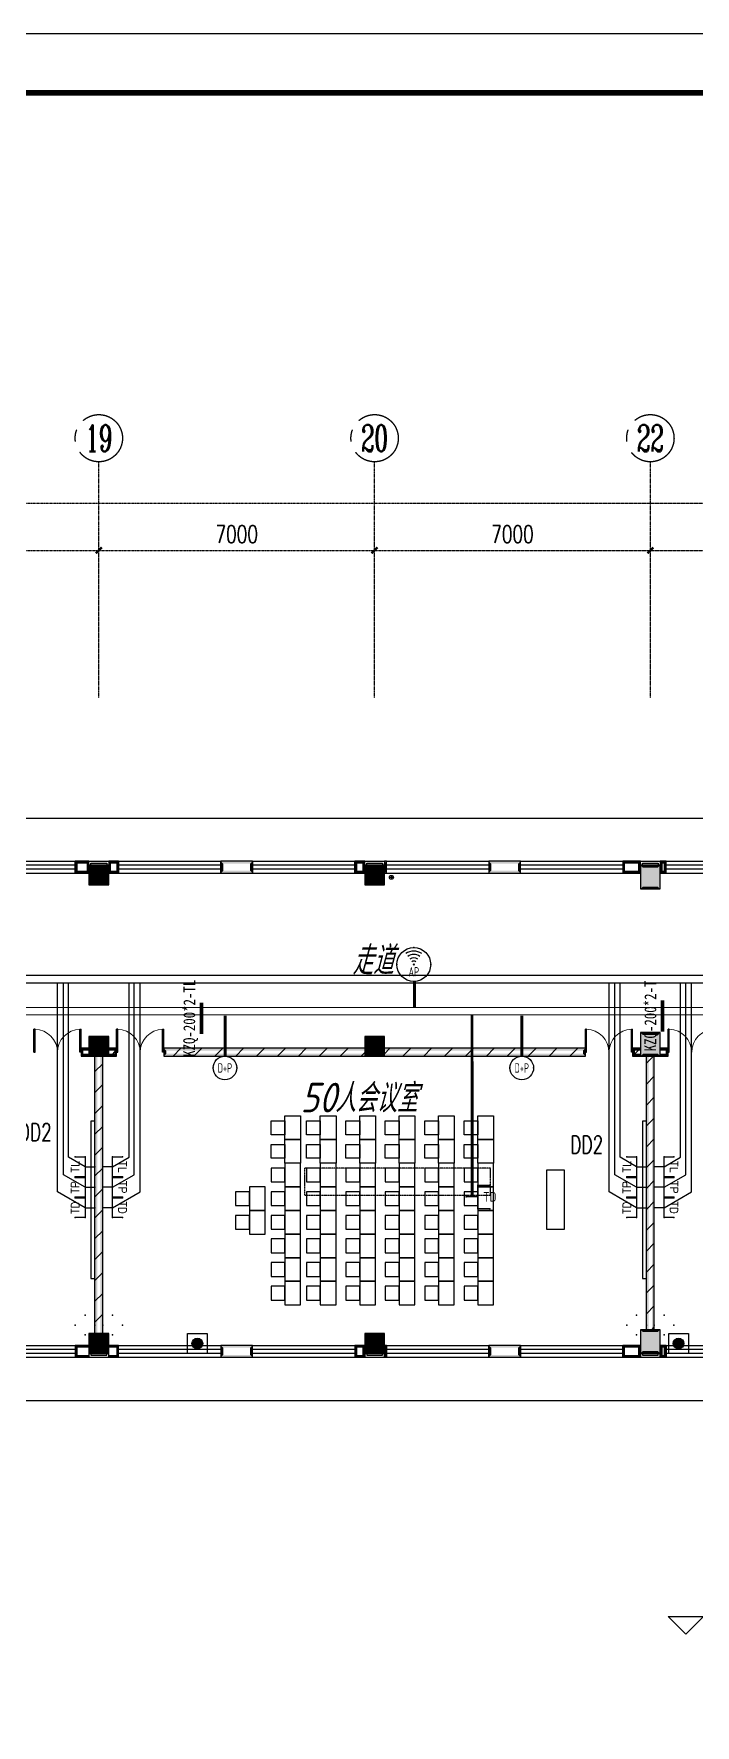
# Model space of a CAD drawing. Extents: x 1241380 to 1952554, y 1012187 to 1766051.
# Drawn here: x 1650265 to 1667052, y 1269374 to 1312345 of the extents above; entities that cross this region are included whole.
import ezdxf
from ezdxf.enums import TextEntityAlignment as Align

# ---------------------------------------------------------------- set-up
doc = ezdxf.new("R2010")
doc.units = 0
doc.linetypes.add('CENTER', pattern=[2, 1.25, -0.25, 0.25, -0.25])
doc.linetypes.add('DASH', pattern=[0.35, 0.25, -0.1])
for name, color, linetype in [('1-建筑底图', 8, 'Continuous'), ('AXIS', 251, 'CENTER'), ('AXIS_TEXT', 7, 'Continuous'), ('BTTK', 7, 'Continuous'), ('CABLETRAY_PDS', 4, 'Continuous'), ('DOTLN', 2, 'DASH'), ('EQUIP-插座', 3, 'Continuous'), ('EQUIP-照明', 3, 'Continuous'), ('EQUIP-通讯', 3, 'Continuous'), ('PUB_HATCH', 8, 'Continuous'), ('PUB_TITLE', 7, 'Continuous'), ('WALL', 2, 'Continuous'), ('WIRE-综合布线', 5, 'Continuous'), ('光纤点位', 3, 'Continuous'), ('内网桥架', 1, 'Continuous'), ('填充', 8, 'Continuous'), ('家具', 8, 'Continuous'), ('抗震支吊架', 2, 'Continuous'), ('排水', 153, 'Continuous'), ('红机电话', 3, 'Continuous'), ('蓝机电话', 3, 'Continuous')]:
    doc.layers.add(name, color=color, linetype=linetype)
doc.layers.add('内网线路', color=1, linetype='Continuous', lineweight=30)
doc.layers.get('EQUIP-插座').off()
doc.styles.add('_TCH_AXIS', font='COMPLEX', dxfattribs={"bigfont": 'GBCBIG'})
doc.styles.add('_TCH_DIM', font='SIMPLEX', dxfattribs={"bigfont": 'GBCBIG'})
doc.styles.add('_TCH_DIM_T3', font='SIMPLEX', dxfattribs={"width": 0.705882, "bigfont": 'GBCBIG'})
doc.styles.add('_TEL_ATTDEF', font='GBENOR', dxfattribs={"width": 0.8, "height": 3, "bigfont": 'GBCBIG'})
doc.styles.add('_TEL_DIM', font='SIMPLEX', dxfattribs={"width": 0.8, "height": 3.5, "bigfont": 'HZTXT'})
doc.styles.add('COMPLEX', font='COMPLEX')
doc.styles.add('HZ(TK)', font='geniso.shx', dxfattribs={"width": 0.9, "bigfont": 'hztxt.shx'})
doc.styles.add('kzcad', font='', dxfattribs={"width": 0.8})
doc.styles.get("Standard").update_dxf_attribs({"font": 'gbeitc.shx', "bigfont": 'gbcbig.shx'})
doc.styles.get('kzcad').set_extended_font_data('SimSun')
doc.linetypes.add('JIEDI', pattern='A,1.25,-0.25,0.25,-0.25,0.625,["/",Standard,S=0.6,R=0,X=0,Y=-0.3],0.625,-0.25,0.25,-0.25', length=4)
doc.dimstyles.new('_TCH_ARCH&&150', dxfattribs={"dimtxt": 446.25, "dimasz": 150, "dimexe": 375, "dimexo": 450, "dimgap": 189.375, "dimtad": 1, "dimdec": 0, "dimzin": 0, "dimdsep": 46, "dimtxsty": '_TCH_DIM_T3', "dimblk": 'ARCHTICK', "dimcen": 0.09, "dimclrt": 7, "dimazin": 2, "dimtfac": 1, "dimtdec": 0, "dimtix": 1, "dimtmove": 2, "dimatfit": 3, "dimfxl": 1, "dimtolj": 1, "dimtzin": 0, "dimarcsym": 0})
pattern_1 = [(45, (-636285.87, -718395.4), (-265.16515, 265.16515), [])]

# ---------------------------------------------------------------- blocks, each defined once
blk = doc.blocks.new('123')
at = {"layer": '家具'}
for points in [[(574240, 809868), (574240, 809518), (573890, 809518), (573890, 809868)], [(574640, 809993), (574640, 809393), (574240, 809393), (574240, 809993)], [(575140, 809868), (575140, 809518), (574790, 809518), (574790, 809868)], [(575540, 809993), (575540, 809393), (575140, 809393), (575140, 809993)], [(576140, 809868), (576140, 809518), (575790, 809518), (575790, 809868)], [(576540, 809993), (576540, 809393), (576140, 809393), (576140, 809993)], [(577140, 809868), (577140, 809518), (576790, 809518), (576790, 809868)], [(577540, 809993), (577540, 809393), (577140, 809393), (577140, 809993)], [(578140, 809868), (578140, 809518), (577790, 809518), (577790, 809868)], [(578540, 809993), (578540, 809393), (578140, 809393), (578140, 809993)], [(579140, 809868), (579140, 809518), (578790, 809518), (578790, 809868)], [(579540, 809993), (579540, 809393), (579140, 809393), (579140, 809993)], [(583418, 805865), (583418, 809865), (583318, 809865), (583318, 805865)], [(574240, 809268), (574240, 808918), (573890, 808918), (573890, 809268)], [(574640, 809393), (574640, 808793), (574240, 808793), (574240, 809393)], [(575140, 809268), (575140, 808918), (574790, 808918), (574790, 809268)], [(575540, 809393), (575540, 808793), (575140, 808793), (575140, 809393)], [(576140, 809268), (576140, 808918), (575790, 808918), (575790, 809268)], [(576540, 809393), (576540, 808793), (576140, 808793), (576140, 809393)], [(577140, 809268), (577140, 808918), (576790, 808918), (576790, 809268)], [(577540, 809393), (577540, 808793), (577140, 808793), (577140, 809393)], [(578140, 809268), (578140, 808918), (577790, 808918), (577790, 809268)], [(578540, 809393), (578540, 808793), (578140, 808793), (578140, 809393)], [(579140, 809268), (579140, 808918), (578790, 808918), (578790, 809268)], [(579540, 809393), (579540, 808793), (579140, 808793), (579140, 809393)], [(574640, 808193), (574640, 808793), (574240, 808793), (574240, 808193)], [(575540, 808193), (575540, 808793), (575140, 808793), (575140, 808193)], [(576540, 808193), (576540, 808793), (576140, 808793), (576140, 808193)], [(577540, 808193), (577540, 808793), (577140, 808793), (577140, 808193)], [(578540, 808193), (578540, 808793), (578140, 808793), (578140, 808193)], [(579540, 808193), (579540, 808793), (579140, 808793), (579140, 808193)], [(574240, 808318), (574240, 808668), (573890, 808668), (573890, 808318)], [(575140, 808318), (575140, 808668), (574790, 808668), (574790, 808318)], [(576140, 808318), (576140, 808668), (575790, 808668), (575790, 808318)], [(577140, 808318), (577140, 808668), (576790, 808668), (576790, 808318)], [(578140, 808318), (578140, 808668), (577790, 808668), (577790, 808318)], [(579140, 808318), (579140, 808668), (578790, 808668), (578790, 808318)], [(581335, 808615), (580885, 808615), (580885, 807115), (581335, 807115)], [(573340, 807718), (573340, 808068), (572990, 808068), (572990, 807718)], [(573740, 807593), (573740, 808193), (573340, 808193), (573340, 807593)], [(574240, 807718), (574240, 808068), (573890, 808068), (573890, 807718)], [(574640, 807593), (574640, 808193), (574240, 808193), (574240, 807593)], [(575140, 807718), (575140, 808068), (574790, 808068), (574790, 807718)], [(575540, 807593), (575540, 808193), (575140, 808193), (575140, 807593)], [(576140, 807718), (576140, 808068), (575790, 808068), (575790, 807718)], [(576540, 807593), (576540, 808193), (576140, 808193), (576140, 807593)], [(577140, 807718), (577140, 808068), (576790, 808068), (576790, 807718)], [(577540, 807593), (577540, 808193), (577140, 808193), (577140, 807593)], [(578140, 807718), (578140, 808068), (577790, 808068), (577790, 807718)], [(578540, 807593), (578540, 808193), (578140, 808193), (578140, 807593)], [(579140, 807718), (579140, 808068), (578790, 808068), (578790, 807718)], [(579540, 807593), (579540, 808193), (579140, 808193), (579140, 807593)], [(573340, 807118), (573340, 807468), (572990, 807468), (572990, 807118)], [(573740, 806993), (573740, 807593), (573340, 807593), (573340, 806993)], [(574240, 807118), (574240, 807468), (573890, 807468), (573890, 807118)], [(574640, 806993), (574640, 807593), (574240, 807593), (574240, 806993)], [(575140, 807118), (575140, 807468), (574790, 807468), (574790, 807118)], [(575540, 806993), (575540, 807593), (575140, 807593), (575140, 806993)], [(576140, 807118), (576140, 807468), (575790, 807468), (575790, 807118)], [(576540, 806993), (576540, 807593), (576140, 807593), (576140, 806993)], [(577140, 807118), (577140, 807468), (576790, 807468), (576790, 807118)], [(577540, 806993), (577540, 807593), (577140, 807593), (577140, 806993)], [(578140, 807118), (578140, 807468), (577790, 807468), (577790, 807118)], [(578540, 806993), (578540, 807593), (578140, 807593), (578140, 806993)], [(579140, 807118), (579140, 807468), (578790, 807468), (578790, 807118)], [(579540, 806993), (579540, 807593), (579140, 807593), (579140, 806993)], [(574640, 806393), (574640, 806993), (574240, 806993), (574240, 806393)], [(575540, 806393), (575540, 806993), (575140, 806993), (575140, 806393)], [(576540, 806393), (576540, 806993), (576140, 806993), (576140, 806393)], [(577540, 806393), (577540, 806993), (577140, 806993), (577140, 806393)], [(578540, 806393), (578540, 806993), (578140, 806993), (578140, 806393)], [(579540, 806393), (579540, 806993), (579140, 806993), (579140, 806393)], [(574240, 806518), (574240, 806868), (573890, 806868), (573890, 806518)], [(575140, 806518), (575140, 806868), (574790, 806868), (574790, 806518)], [(576140, 806518), (576140, 806868), (575790, 806868), (575790, 806518)], [(577140, 806518), (577140, 806868), (576790, 806868), (576790, 806518)], [(578140, 806518), (578140, 806868), (577790, 806868), (577790, 806518)], [(579140, 806518), (579140, 806868), (578790, 806868), (578790, 806518)], [(574240, 805918), (574240, 806268), (573890, 806268), (573890, 805918)], [(574640, 805793), (574640, 806393), (574240, 806393), (574240, 805793)], [(575140, 805918), (575140, 806268), (574790, 806268), (574790, 805918)], [(575540, 805793), (575540, 806393), (575140, 806393), (575140, 805793)], [(576140, 805918), (576140, 806268), (575790, 806268), (575790, 805918)], [(576540, 805793), (576540, 806393), (576140, 806393), (576140, 805793)], [(577140, 805918), (577140, 806268), (576790, 806268), (576790, 805918)], [(577540, 805793), (577540, 806393), (577140, 806393), (577140, 805793)], [(578140, 805918), (578140, 806268), (577790, 806268), (577790, 805918)], [(578540, 805793), (578540, 806393), (578140, 806393), (578140, 805793)], [(579140, 805918), (579140, 806268), (578790, 806268), (578790, 805918)], [(579540, 805793), (579540, 806393), (579140, 806393), (579140, 805793)], [(574640, 805193), (574640, 805793), (574240, 805793), (574240, 805193)], [(575540, 805193), (575540, 805793), (575140, 805793), (575140, 805193)], [(576540, 805193), (576540, 805793), (576140, 805793), (576140, 805193)], [(577540, 805193), (577540, 805793), (577140, 805793), (577140, 805193)], [(578540, 805193), (578540, 805793), (578140, 805793), (578140, 805193)], [(579540, 805193), (579540, 805793), (579140, 805793), (579140, 805193)], [(574240, 805318), (574240, 805668), (573890, 805668), (573890, 805318)], [(575140, 805318), (575140, 805668), (574790, 805668), (574790, 805318)], [(576140, 805318), (576140, 805668), (575790, 805668), (575790, 805318)], [(577140, 805318), (577140, 805668), (576790, 805668), (576790, 805318)], [(578140, 805318), (578140, 805668), (577790, 805668), (577790, 805318)], [(579140, 805318), (579140, 805668), (578790, 805668), (578790, 805318)]]:
    blk.add_lwpolyline(points, close=True, dxfattribs=at)
blk = doc.blocks.new('_AXISO')
blk.add_circle((0, 0), 0.5)
at = {"layer": 'AXIS_TEXT', "style": 'COMPLEX', "width": 1.041667}
blk.add_attdef('A', text='', height=0.56, dxfattribs=at).set_placement((-0.25, -0.28), (0.25, -0.28), align=Align.FIT)
blk = doc.blocks.new('_ArchTick')
at = {"color": 0, "linetype": 'ByBlock', "const_width": 0.4}
blk.add_lwpolyline([(-0.5, -0.5), (0.5, 0.5)], dxfattribs=at)
blk = doc.blocks.new('*D66')
at = {"layer": 'AXIS', "color": 0, "lineweight": -2, "transparency": 16777216}
for p, q in [((926858, 866392), (926858, 871267)), ((1041608, 866392), (1041608, 871267)), ((926858, 870892), (1041608, 870892))]:
    blk.add_line(p, q, dxfattribs=at)
at = {"layer": 'Defpoints', "color": 0}
for p in [(1041608, 870892), (926858, 865942), (1041608, 865942)]:
    blk.add_point(p, dxfattribs=at)
at = {"layer": 'AXIS', "color": 0, "lineweight": -2, "transparency": 16777216, "xscale": 150, "yscale": 150, "zscale": 150, "rotation": 180}
blk.add_blockref('_ArchTick', (926858, 870892), dxfattribs=at)
at = {"layer": 'AXIS', "color": 0, "lineweight": -2, "transparency": 16777216, "xscale": 150, "yscale": 150, "zscale": 150}
blk.add_blockref('_ArchTick', (1041608, 870892), dxfattribs=at)
at = {"layer": 'AXIS', "color": 7, "transparency": 16777216, "insert": (984233, 871305), "char_height": 446.2, "attachment_point": 5, "style": '_TCH_DIM_T3'}
blk.add_mtext('\\A1;114750', dxfattribs=at)
blk = doc.blocks.new('*D53')
at = {"layer": 'AXIS', "color": 0, "lineweight": -2, "transparency": 16777216}
for p, q in [((1000858, 866392), (1000858, 870067)), ((1007858, 866392), (1007858, 870067)), ((1000858, 869692), (1007858, 869692))]:
    blk.add_line(p, q, dxfattribs=at)
at = {"layer": 'Defpoints', "color": 0}
for p in [(1007858, 869692), (1000858, 865942), (1007858, 865942)]:
    blk.add_point(p, dxfattribs=at)
at = {"layer": 'AXIS', "color": 0, "lineweight": -2, "transparency": 16777216, "xscale": 150, "yscale": 150, "zscale": 150, "rotation": 180}
blk.add_blockref('_ArchTick', (1000858, 869692), dxfattribs=at)
at = {"layer": 'AXIS', "color": 0, "lineweight": -2, "transparency": 16777216, "xscale": 150, "yscale": 150, "zscale": 150}
blk.add_blockref('_ArchTick', (1007858, 869692), dxfattribs=at)
at = {"layer": 'AXIS', "color": 7, "transparency": 16777216, "insert": (1004358, 870105), "char_height": 446.2, "attachment_point": 5, "style": '_TCH_DIM_T3'}
blk.add_mtext('\\A1;7000', dxfattribs=at)
blk = doc.blocks.new('*D54')
at = {"layer": 'AXIS', "color": 0, "lineweight": -2, "transparency": 16777216}
for p, q in [((1007858, 866392), (1007858, 870067)), ((1014858, 866392), (1014858, 870067)), ((1007858, 869692), (1014858, 869692))]:
    blk.add_line(p, q, dxfattribs=at)
at = {"layer": 'Defpoints', "color": 0}
for p in [(1014858, 869692), (1007858, 865942), (1014858, 865942)]:
    blk.add_point(p, dxfattribs=at)
at = {"layer": 'AXIS', "color": 0, "lineweight": -2, "transparency": 16777216, "xscale": 150, "yscale": 150, "zscale": 150, "rotation": 180}
blk.add_blockref('_ArchTick', (1007858, 869692), dxfattribs=at)
at = {"layer": 'AXIS', "color": 0, "lineweight": -2, "transparency": 16777216, "xscale": 150, "yscale": 150, "zscale": 150}
blk.add_blockref('_ArchTick', (1014858, 869692), dxfattribs=at)
at = {"layer": 'AXIS', "color": 7, "transparency": 16777216, "insert": (1011358, 870105), "char_height": 446.2, "attachment_point": 5, "style": '_TCH_DIM_T3'}
blk.add_mtext('\\A1;7000', dxfattribs=at)
blk = doc.blocks.new('*D55')
at = {"layer": 'AXIS', "color": 0, "lineweight": -2, "transparency": 16777216}
for p, q in [((1014858, 866392), (1014858, 870067)), ((1021858, 866392), (1021858, 870067)), ((1014858, 869692), (1021858, 869692))]:
    blk.add_line(p, q, dxfattribs=at)
at = {"layer": 'Defpoints', "color": 0}
for p in [(1021858, 869692), (1014858, 865942), (1021858, 865942)]:
    blk.add_point(p, dxfattribs=at)
at = {"layer": 'AXIS', "color": 0, "lineweight": -2, "transparency": 16777216, "xscale": 150, "yscale": 150, "zscale": 150, "rotation": 180}
blk.add_blockref('_ArchTick', (1014858, 869692), dxfattribs=at)
at = {"layer": 'AXIS', "color": 0, "lineweight": -2, "transparency": 16777216, "xscale": 150, "yscale": 150, "zscale": 150}
blk.add_blockref('_ArchTick', (1021858, 869692), dxfattribs=at)
at = {"layer": 'AXIS', "color": 7, "transparency": 16777216, "insert": (1018358, 870105), "char_height": 446.2, "attachment_point": 5, "style": '_TCH_DIM_T3'}
blk.add_mtext('\\A1;7000', dxfattribs=at)
blk = doc.blocks.new('*D56')
at = {"layer": 'AXIS', "color": 0, "lineweight": -2, "transparency": 16777216}
for p, q in [((1021858, 866392), (1021858, 870067)), ((1028858, 866392), (1028858, 870067)), ((1021858, 869692), (1028858, 869692))]:
    blk.add_line(p, q, dxfattribs=at)
at = {"layer": 'Defpoints', "color": 0}
for p in [(1028858, 869692), (1021858, 865942), (1028858, 865942)]:
    blk.add_point(p, dxfattribs=at)
at = {"layer": 'AXIS', "color": 0, "lineweight": -2, "transparency": 16777216, "xscale": 150, "yscale": 150, "zscale": 150, "rotation": 180}
blk.add_blockref('_ArchTick', (1021858, 869692), dxfattribs=at)
at = {"layer": 'AXIS', "color": 0, "lineweight": -2, "transparency": 16777216, "xscale": 150, "yscale": 150, "zscale": 150}
blk.add_blockref('_ArchTick', (1028858, 869692), dxfattribs=at)
at = {"layer": 'AXIS', "color": 7, "transparency": 16777216, "insert": (1025358, 870105), "char_height": 446.2, "attachment_point": 5, "style": '_TCH_DIM_T3'}
blk.add_mtext('\\A1;7000', dxfattribs=at)
blk = doc.blocks.new('ng')
at = {"layer": '排水'}
for p, q in [((345991, 781358), (346091, 781358)), ((346041, 781408), (346041, 781308))]:
    blk.add_line(p, q, dxfattribs=at)
blk.add_circle((346041, 781358), 50, dxfattribs=at)
blk = doc.blocks.new('雨水管')
at = {"layer": '排水'}
blk.add_blockref('ng', (669243, -48837), dxfattribs=at)
blk = doc.blocks.new('xfjyc')
at = {"layer": '填充'}
h = blk.add_hatch(color=1, dxfattribs=at)
h.dxf.hatch_style = 1
edge = h.paths.add_edge_path()
edge.add_arc((250, 250), 137, 0, 360)
blk.add_lwpolyline([(0, 500), (500, 500), (500, 0), (0, 0)], close=True)
at = {"color": 1}
blk.add_circle((250, 250), 137, dxfattribs=at)
blk = doc.blocks.new('xfjyc2')
for p in [(83450, 76200), (95665, 76200)]:
    blk.add_blockref('xfjyc', p)
blk = doc.blocks.new('$DorLib2D$00000002')
at = {"color": 0}
for p, q in [((-0.5, 0), (-0.5, 0.4875)), ((-0.475, 0.4875), (-0.5, 0.4875)), ((-0.475, 0), (-0.475, 0.4875)), ((0.475, 0), (0.475, 0.4875)), ((0.475, 0.4875), (0.5, 0.4875)), ((0.5, 0), (0.5, 0.4875)), ((-0.5, 0), (-0.475, 0)), ((0.5, 0), (0.475, 0))]:
    blk.add_line(p, q, dxfattribs=at)
at = {"color": 0, "lineweight": 13}
for centre, start, end in [((-0.4875, 0), 0, 88.53072), ((0.4875, 0), 91.46928, 180)]:
    blk.add_arc(centre, 0.4875, start, end, dxfattribs=at)
blk = doc.blocks.new('_FZH')
blk.add_lwpolyline([(-0.5, -0.5), (0.5, -0.5), (0.5, 0.5), (-0.5, 0.5)], close=True)
at = {"layer": 'PUB_HATCH'}
blk.add_solid([(-0.5, -0.5), (0.5, -0.5), (-0.5, 0.5), (0.5, 0.5)], dxfattribs=at)
blk = doc.blocks.new('$WINLIB2D$00000001')
at = {"color": 0}
for points in [[(-0.5, 0.5), (-0.5, -0.5)], [(-0.5, 0.5), (0.5, 0.5)], [(0.5, -0.5), (0.5, 0.5)], [(0.5, 0.167), (-0.5, 0.167)], [(0.5, -0.167), (-0.5, -0.167)], [(-0.5, -0.5), (0.5, -0.5)]]:
    blk.add_lwpolyline(points, dxfattribs=at)
blk = doc.blocks.new('$equip$00002670')
for p, q in [((-0.5, 0.499), (-0.5, 0.999)), ((0.5, 0.999), (0.5, 0.499)), ((0.5, 0.499), (-0.5, 0.499)), ((0, 0.5), (0, 0))]:
    blk.add_line(p, q)
for p in [(-0.5, 0.999), (0.5, 0.999), (-0.5, 0.499), (0, 0), (0.5, 0.499)]:
    blk.add_point(p)
at = {"color": 7, "style": '_TEL_DIM'}
blk.add_attdef('$TEXT$', text='', height=0.4, dxfattribs=at).set_placement((0, 0.999), align=Align.MIDDLE_CENTER)
at = {"color": 7, "style": '_TEL_DIM', "flags": 1}
blk.add_attdef('A', text='', height=0.000025, dxfattribs=at).set_placement((0, 0), align=Align.MIDDLE_CENTER)
blk = doc.blocks.new('$equip_U$00000091(win7-PC-wzy)')
for radius in [0.714, 0.0272]:
    blk.add_circle((0, 0), radius)
for radius in [0.571, 0.428, 0.285, 0.143]:
    blk.add_arc((0, 0), radius, 53.70489, 126.29511)
for p in [(-0.714, 0), (0, 0.714), (0.714, 0), (0, -0.714)]:
    blk.add_point(p)
at = {"color": 7, "style": '_TEL_DIM', "flags": 1}
for tag in ['A', 'REMARK']:
    blk.add_attdef(tag, text='', height=0.00002, dxfattribs=at).set_placement((0, 0), align=Align.MIDDLE_CENTER)
at = {"color": 7, "style": '_TEL_DIM', "width": 0.7}
blk.add_attdef('$TEXT$', text='', height=0.4, dxfattribs=at).set_placement((0, -0.31), align=Align.MIDDLE_CENTER)
blk = doc.blocks.new('vhtemplate_2020年新竖式图框_A0')
at = {"layer": 'PUB_TITLE', "color": 7}
blk.add_lwpolyline([(0, 0), (1189, 0), (1189, 841), (0, 841)], close=True, dxfattribs=at)
at = {"layer": 'PUB_TITLE', "const_width": 1}
blk.add_lwpolyline([(25, 10), (1179, 10), (1179, 831), (25, 831)], close=True, dxfattribs=at)
at = {"layer": 'BTTK', "color": 4, "style": 'HZ(TK)', "width": 0.9}
for tag, p in [('合作单位', (1144, 743.5)), ('建设单位', (1144, 209.5)), ('工程名称', (1144, 176.5)), ('子项名称', (1154, 160)), ('图纸名称', (1144, 141))]:
    blk.add_attdef(tag, text='', height=3.5, dxfattribs=at).set_placement(p, align=Align.MIDDLE_CENTER)
for tag, p in [('注册证书号', (1156.5, 309.01)), ('注册印章号', (1156.5, 301.01)), ('设计号', (1154, 193)), ('图别', (1137.75, 34)), ('图号', (1170.25, 34)), ('版本号', (1137.75, 26)), ('日期', (1170.25, 26))]:
    blk.add_attdef(tag, text='', height=3.5, dxfattribs=at).set_placement(p, align=Align.MIDDLE)
blk = doc.blocks.new('$equip$00001239')
for p, q in [((-0.5, 1.05), (-0.5, 1)), ((0.5, 1), (-0.5, 1)), ((0.5, 1.05), (0.5, 1)), ((0.5, 0.5), (-0.5, 0.5)), ((0, 0.5), (0, 0))]:
    blk.add_line(p, q)
blk.add_arc((0, 1), 0.5, 180, 0)
for points in [[(0, 0.75), (-0.433, 0.75), (0, 1), (-0.5, 1)], [(0, 0.567), (-0.25, 0.567), (0, 0.75), (-0.433, 0.75)], [(0, 0.5), (0, 0.5), (0, 0.567), (-0.25, 0.567)]]:
    blk.add_solid(points)
at = {"layer": 'EQUIP-照明'}
for p in [(0, 1), (-0.5, 0.5), (0, 0), (0.5, 0.5)]:
    blk.add_point(p, dxfattribs=at)
at = {"layer": 'EQUIP-照明', "flags": 9}
blk.add_attdef('A', (0, 0), '', height=0.00002, dxfattribs=at)
blk = doc.blocks.new('$equip$00001867')
for p, q in [((-0.5, 0.499), (-0.5, 0.999)), ((0.5, 0.999), (0.5, 0.499)), ((0.5, 0.499), (-0.5, 0.499)), ((0, 0.5), (0, 0))]:
    blk.add_line(p, q)
for p in [(-0.5, 0.999), (0.5, 0.999), (-0.5, 0.499), (0, 0), (0.5, 0.499)]:
    blk.add_point(p)
at = {"color": 7, "style": '_TEL_DIM'}
blk.add_attdef('$TEXT$', text='', height=0.4, dxfattribs=at).set_placement((0, 0.999), align=Align.MIDDLE_CENTER)
at = {"color": 7, "style": '_TEL_DIM', "flags": 1}
blk.add_attdef('A', text='', height=0.00002, dxfattribs=at).set_placement((0, 0), align=Align.MIDDLE_CENTER)
blk = doc.blocks.new('A$C4A9128F6')
at = {"layer": 'DOTLN', "linetype": 'DASH'}
blk.add_lwpolyline([(19467, -4032.4), (24189.5, -4032.4), (24189.5, -3342.2), (19467, -3342.2)], close=True, dxfattribs=at)
at = {"layer": '内网桥架'}
for p, q in [((-1309.1, 1560.6), (36372.8, 1560.6)), ((36372.8, 1360.6), (-1309.1, 1360.6))]:
    blk.add_line(p, q, dxfattribs=at)
at = {"layer": '内网线路'}
for points in [[(13900.7, -4346.7), (13204.1, -3942.3), (13204.1, 1360.6)], [(13900.7, -3826.7), (13351.8, -3512.4), (13351.8, 1360.6)], [(13900.7, -3308.4), (13482.8, -3065.3), (13482.8, 1360.6)], [(14599.7, -3308.4), (15017.6, -3065.3), (15017.6, 1360.6)], [(14599.7, -3826.7), (15148.6, -3512.4), (15148.6, 1360.6)], [(14599.7, -4346.7), (15296.2, -3942.3), (15296.2, 1360.6)], [(27900.7, -4346.7), (27204.1, -3942.3), (27204.1, 1360.6)], [(27900.7, -3826.7), (27351.8, -3512.4), (27351.8, 1360.6)], [(27900.7, -3308.4), (27482.8, -3065.3), (27482.8, 1360.6)], [(28599.7, -3308.4), (29017.6, -3065.3), (29017.6, 1360.6)], [(28599.7, -3826.7), (29148.6, -3512.4), (29148.6, 1360.6)], [(28599.7, -4346.7), (29296.2, -3942.3), (29296.2, 1360.6)]]:
    blk.add_lwpolyline(points, dxfattribs=at)
at = {"layer": 'EQUIP-插座', "xscale": 500, "yscale": 500, "zscale": 500}
for p, rotation in [((14150.2, -7330.2), 90), ((14350.2, -7330.2), 269.9999999999999), ((28150.2, -7330.2), 89.99999999999984), ((28350.2, -7330.2), 269.9999999999997)]:
    blk.add_blockref('$equip$00001239', p, dxfattribs=dict(at, rotation=rotation))
at = {"layer": '光纤点位', "xscale": 500, "yscale": 500, "zscale": 500}
for p, rotation in [((14150.2, -4346.7), 90), ((14350.2, -4346.7), 270), ((28150.2, -4346.7), 90), ((28350.2, -4346.7), 270)]:
    blk.add_blockref('$equip$00002670', p, dxfattribs=dict(at, rotation=rotation)).add_auto_attribs({'$TEXT$': 'TD'})
at = {"layer": '红机电话', "xscale": 500, "yscale": 500, "zscale": 500}
for p, rotation in [((14150.2, -3826.7), 90), ((14350.2, -3826.7), 270), ((28150.2, -3826.7), 90), ((28350.2, -3826.7), 270)]:
    blk.add_blockref('$equip$00001867', p, dxfattribs=dict(at, rotation=rotation)).add_auto_attribs({'$TEXT$': 'TP'})
at = {"layer": '蓝机电话', "xscale": 500, "yscale": 500, "zscale": 500}
for p, rotation in [((14150.2, -3308.4), 90), ((14350.2, -3308.4), 270), ((28150.2, -3308.4), 90), ((28350.2, -3308.4), 270)]:
    blk.add_blockref('$equip$00001867', p, dxfattribs=dict(at, rotation=rotation)).add_auto_attribs({'$TEXT$': 'TL'})
blk = doc.blocks.new('$equip_U$00000080(win7-PC-wzy)')
blk.add_circle((0, 0.5), 0.5)
for p in [(0, 0.999), (-0.5, 0.5), (0.5, 0.5)]:
    blk.add_point(p)
at = {"color": 7, "style": '_TEL_DIM', "width": 0.7}
blk.add_attdef('$TEXT$', text='', height=0.4, dxfattribs=at).set_placement((0, 0.5), align=Align.MIDDLE_CENTER)
at = {"color": 7, "style": '_TEL_DIM', "flags": 1}
for tag in ['A', 'REMARK']:
    blk.add_attdef(tag, text='', height=0.00002, dxfattribs=at).set_placement((0, 0), align=Align.MIDDLE_CENTER)
blk = doc.blocks.new('ERT')
at = {"layer": 'AXIS'}
for p, q in [((1007858.2, 865942.1), (1007858.2, 871942.1)), ((1014858.2, 865942.1), (1014858.2, 871942.1)), ((1021858.2, 865942.1), (1021858.2, 871942.1))]:
    blk.add_line(p, q, dxfattribs=at)
ref = blk.add_blockref('_AXISO', (1007858.2, 872542.1), dxfattribs=dict(at, xscale=1200, yscale=1200, zscale=1200))
ref.add_attrib('A', '19', dxfattribs={"layer": 'AXIS_TEXT', "height": 678.82, "style": '_TCH_AXIS', "width": 0.724138}).set_placement((1007518.8, 872202.7), (1008197.6, 872202.7), align=Align.FIT)
ref = blk.add_blockref('_AXISO', (1014858.2, 872542.1), dxfattribs=dict(at, xscale=1200, yscale=1200, zscale=1200))
ref.add_attrib('A', '20', dxfattribs={"layer": 'AXIS_TEXT', "height": 678.82, "style": '_TCH_AXIS', "width": 0.617647}).set_placement((1014518.8, 872202.7), (1015197.6, 872202.7), align=Align.FIT)
ref = blk.add_blockref('_AXISO', (1021858.2, 872542.1), dxfattribs=dict(at, xscale=1200, yscale=1200, zscale=1200))
ref.add_attrib('A', '22', dxfattribs={"layer": 'AXIS_TEXT', "height": 678.82, "style": '_TCH_AXIS', "width": 0.617647}).set_placement((1021518.8, 872202.7), (1022197.6, 872202.7), align=Align.FIT)
for p1, p2, distance, picture, middle in [((926858.2, 865942.1), (1041608.2, 865942.1), 4950, '*D66', (984233.2, 871304.6)), ((1000858.2, 865942.1), (1007858.2, 865942.1), 3750, '*D53', (1004358.2, 870104.6)), ((1007858.2, 865942.1), (1014858.2, 865942.1), 3750, '*D54', (1011358.2, 870104.6)), ((1014858.2, 865942.1), (1021858.2, 865942.1), 3750, '*D55', (1018358.2, 870104.6)), ((1021858.2, 865942.1), (1028858.2, 865942.1), 3750, '*D56', (1025358.2, 870104.6))]:
    dim = blk.add_aligned_dim(p1=p1, p2=p2, distance=distance, dimstyle='_TCH_ARCH&&150', dxfattribs=at)
    dim.commit()
    dim.dimension.update_dxf_attribs({"geometry": picture, "text_midpoint": middle})
blk = doc.blocks.new('1-一层建筑底图')
at = {"layer": '1-建筑底图'}
for points in [[(80900, 88650), (80550, 88650), (80610, 88590), (80840, 88590)], [(80550, 88650), (80550, 88350), (80610, 88410), (80610, 88590)], [(80900, 88350), (80900, 88550), (80900, 88550), (80900, 88650), (80840, 88590), (80840, 88410)], [(81400, 88550), (80900, 88550), (80960, 88490), (81340, 88490)], [(80900, 88550), (80900, 88050), (80960, 88110), (80960, 88490)], [(81400, 88050), (81400, 88550), (81340, 88490), (81340, 88110)], [(81650, 88650), (81400, 88650), (81460, 88590), (81590, 88590)], [(81400, 88650), (81400, 88350), (81460, 88410), (81460, 88590)], [(81650, 88350), (81650, 88650), (81590, 88590), (81590, 88410)], [(85050, 88650), (84250, 88650), (84310, 88590), (84990, 88590)], [(84250, 88650), (84250, 88350), (84310, 88410), (84310, 88590)], [(85050, 88350), (85050, 88650), (84990, 88590), (84990, 88410)], [(87900, 88650), (87650, 88650), (87710, 88590), (87840, 88590)], [(87650, 88650), (87650, 88350), (87710, 88410), (87710, 88590)], [(87900, 88350), (87900, 88550), (87900, 88550), (87900, 88650), (87840, 88590), (87840, 88410)], [(88400, 88550), (87900, 88550), (87960, 88490), (88340, 88490)], [(87900, 88550), (87900, 88050), (87960, 88110), (87960, 88490)], [(88400, 88050), (88400, 88550), (88340, 88490), (88340, 88110)], [(88450, 88350), (88450, 88650), (88390, 88590), (88390, 88410)], [(88400, 88650), (88400, 88350), (88460, 88410), (88460, 88590)], [(91850, 88650), (91050, 88650), (91110, 88590), (91790, 88590)], [(91050, 88650), (91050, 88350), (91110, 88410), (91110, 88590)], [(91850, 88350), (91850, 88650), (91790, 88590), (91790, 88410)], [(94900, 88650), (94450, 88650), (94510, 88590), (94840, 88590)], [(94450, 88650), (94450, 88350), (94510, 88410), (94510, 88590)], [(94900, 88350), (94900, 88550), (94900, 88550), (94900, 88650), (94840, 88590), (94840, 88410)], [(95400, 88550), (94900, 88550), (94960, 88490), (95340, 88490)], [(94900, 88550), (94900, 87950), (94960, 88010), (94960, 88490)], [(95400, 87950), (95400, 88550), (95340, 88490), (95340, 88010)], [(95550, 88650), (95400, 88650), (95460, 88590), (95490, 88590)], [(95400, 88650), (95400, 88350), (95460, 88410), (95460, 88590)], [(95550, 88350), (95550, 88650), (95490, 88590), (95490, 88410)], [(80900, 88350), (80900, 88350), (80840, 88410), (80610, 88410), (80550, 88350)], [(80900, 88050), (81400, 88050), (81340, 88110), (80960, 88110)], [(81400, 88350), (81650, 88350), (81590, 88410), (81460, 88410)], [(84250, 88350), (85050, 88350), (84990, 88410), (84310, 88410)], [(87900, 88350), (87900, 88350), (87840, 88410), (87710, 88410), (87650, 88350)], [(87900, 88050), (88400, 88050), (88340, 88110), (87960, 88110)], [(91050, 88350), (91850, 88350), (91790, 88410), (91110, 88410)], [(94900, 88350), (94900, 88350), (94840, 88410), (94510, 88410), (94450, 88350)], [(95400, 88350), (95550, 88350), (95490, 88410), (95460, 88410)], [(94900, 87950), (95400, 87950), (95340, 88010), (94960, 88010)], [(95400, 84300), (94900, 84300), (94960, 84240), (95340, 84240)], [(94900, 84300), (94900, 83700), (94960, 83760), (94960, 84240)], [(95400, 83700), (95400, 84300), (95340, 84240), (95340, 83760)], [(80900, 83840), (80900, 83900), (80700, 83900), (80760, 83840)], [(80700, 83900), (80700, 83700), (80760, 83760), (80760, 83840)], [(81400, 84200), (80900, 84200), (80960, 84140), (81340, 84140)], [(80900, 84200), (80900, 83700), (80960, 83760), (80960, 84140)], [(81400, 83700), (81400, 84200), (81340, 84140), (81340, 83760)], [(81400, 83900), (81400, 83840), (81540, 83840), (81600, 83900)], [(81600, 83700), (81600, 83900), (81540, 83840), (81540, 83760)], [(87900, 83840), (87900, 83900), (82800, 83900), (82860, 83840)], [(82800, 83900), (82800, 83700), (82860, 83760), (82860, 83840)], [(88400, 84200), (87900, 84200), (87960, 84140), (88340, 84140)], [(87900, 84200), (87900, 83700), (87960, 83760), (87960, 84140)], [(88400, 83700), (88400, 84200), (88340, 84140), (88340, 83760)], [(88400, 83900), (88400, 83840), (93440, 83840), (93500, 83900)], [(93500, 83700), (93500, 83900), (93440, 83840), (93440, 83760)], [(94900, 83840), (94900, 83900), (94700, 83900), (94760, 83840)], [(94700, 83900), (94700, 83700), (94760, 83760), (94760, 83840)], [(95400, 83900), (95400, 83840), (95540, 83840), (95600, 83900)], [(95600, 83700), (95600, 83900), (95540, 83840), (95540, 83760)], [(80900, 83700), (80900, 83760), (80760, 83760), (80700, 83700)], [(80900, 83700), (81400, 83700), (81340, 83760), (80960, 83760)], [(81110, 83700), (81050, 83700), (81050, 76650), (81110, 76650)], [(81250, 83700), (81190, 83700), (81190, 76650), (81250, 76650)], [(81400, 83760), (81400, 83700), (81600, 83700), (81540, 83760)], [(87900, 83700), (87900, 83760), (82860, 83760), (82800, 83700)], [(87900, 83700), (88400, 83700), (88340, 83760), (87960, 83760)], [(88400, 83760), (88400, 83700), (93500, 83700), (93440, 83760)], [(94900, 83700), (94900, 83760), (94760, 83760), (94700, 83700)], [(94900, 83700), (95400, 83700), (95340, 83760), (94960, 83760)], [(95110, 83700), (95050, 83700), (95050, 76750), (95110, 76750)], [(95250, 83700), (95190, 83700), (95190, 76750), (95250, 76750)], [(95400, 83760), (95400, 83700), (95600, 83700), (95540, 83760)], [(81400, 76650), (80900, 76650), (80960, 76590), (81340, 76590)], [(80900, 76650), (80900, 76150), (80960, 76210), (80960, 76590)], [(81400, 76150), (81400, 76650), (81340, 76590), (81340, 76210)], [(88400, 76650), (87900, 76650), (87960, 76590), (88340, 76590)], [(87900, 76650), (87900, 76150), (87960, 76210), (87960, 76590)], [(88400, 76150), (88400, 76650), (88340, 76590), (88340, 76210)], [(95400, 76750), (94900, 76750), (94960, 76690), (95340, 76690)], [(94900, 76750), (94900, 76150), (94960, 76210), (94960, 76690)], [(95400, 76150), (95400, 76750), (95340, 76690), (95340, 76210)], [(80900, 76350), (80550, 76350), (80610, 76290), (80900, 76290)], [(80550, 76350), (80550, 76050), (80610, 76110), (80610, 76290)], [(80550, 76050), (80900, 76050), (80900, 76110), (80610, 76110)], [(80900, 76150), (81400, 76150), (81340, 76210), (80960, 76210)], [(81400, 76350), (81400, 76290), (81590, 76290), (81650, 76350)], [(81400, 76050), (81650, 76050), (81590, 76110), (81400, 76110)], [(81650, 76050), (81650, 76350), (81590, 76290), (81590, 76110)], [(85050, 76350), (84250, 76350), (84310, 76290), (84990, 76290)], [(84250, 76350), (84250, 76050), (84310, 76110), (84310, 76290)], [(84250, 76050), (85050, 76050), (84990, 76110), (84310, 76110)], [(85050, 76050), (85050, 76350), (84990, 76290), (84990, 76110)], [(87900, 76350), (87900, 76350), (87650, 76350), (87710, 76290), (87840, 76290)], [(87650, 76350), (87650, 76050), (87710, 76110), (87710, 76290)], [(87650, 76050), (87900, 76050), (87840, 76110), (87710, 76110)], [(87900, 76150), (87900, 76150), (87900, 76350), (87840, 76290), (87840, 76110), (87900, 76050)], [(87900, 76150), (88400, 76150), (88340, 76210), (87960, 76210)], [(88450, 76050), (88450, 76350), (88390, 76290), (88390, 76110)], [(88450, 76350), (88400, 76350), (88460, 76290), (88390, 76290)], [(88400, 76050), (88450, 76050), (88390, 76110), (88460, 76110)], [(88400, 76350), (88400, 76050), (88460, 76110), (88460, 76290)], [(91850, 76350), (91050, 76350), (91110, 76290), (91790, 76290)], [(91050, 76350), (91050, 76050), (91110, 76110), (91110, 76290)], [(91050, 76050), (91850, 76050), (91790, 76110), (91110, 76110)], [(91850, 76050), (91850, 76350), (91790, 76290), (91790, 76110)], [(94900, 76350), (94450, 76350), (94510, 76290), (94840, 76290)], [(94450, 76350), (94450, 76050), (94510, 76110), (94510, 76290)], [(94450, 76050), (94900, 76050), (94840, 76110), (94510, 76110)], [(94900, 76050), (94900, 76350), (94840, 76290), (94840, 76110)], [(94900, 76150), (95400, 76150), (95340, 76210), (94960, 76210)], [(95400, 76350), (95400, 76350), (95460, 76290), (95490, 76290), (95550, 76350)], [(95400, 76350), (95400, 76150), (95400, 76150), (95400, 76050), (95460, 76110), (95460, 76290)], [(95400, 76050), (95550, 76050), (95490, 76110), (95460, 76110)], [(95550, 76050), (95550, 76350), (95490, 76290), (95490, 76110)]]:
    blk.add_hatch(color=8, dxfattribs=at).paths.add_polyline_path(points)
h = blk.add_hatch(dxfattribs=at)
h.set_pattern_fill('普通砖', color=8, scale=150, style=0)
h.set_pattern_definition(pattern_1)
h.paths.add_polyline_path([(80900, 83700), (80900, 83900), (80700, 83900), (80700, 83700)])
h = blk.add_hatch(dxfattribs=at)
h.set_pattern_fill('普通砖', color=8, scale=150, style=0)
h.set_pattern_definition(pattern_1)
h.paths.add_polyline_path([(81400, 83900), (81400, 83700), (81600, 83700), (81600, 83900)])
h = blk.add_hatch(dxfattribs=at)
h.set_pattern_fill('普通砖', color=8, scale=150, style=0)
h.set_pattern_definition(pattern_1)
h.paths.add_polyline_path([(87900, 83700), (87900, 83900), (82800, 83900), (82800, 83700)])
h = blk.add_hatch(dxfattribs=at)
h.set_pattern_fill('普通砖', color=8, scale=150, style=0)
h.set_pattern_definition(pattern_1)
h.paths.add_polyline_path([(88400, 83900), (88400, 83700), (93500, 83700), (93500, 83900)])
h = blk.add_hatch(dxfattribs=at)
h.set_pattern_fill('普通砖', color=8, scale=150, style=0)
h.set_pattern_definition(pattern_1)
h.paths.add_polyline_path([(94900, 83700), (94900, 83900), (94700, 83900), (94700, 83700)])
h = blk.add_hatch(dxfattribs=at)
h.set_pattern_fill('普通砖', color=8, scale=150, style=0)
h.set_pattern_definition(pattern_1)
h.paths.add_polyline_path([(95400, 83900), (95400, 83700), (95600, 83700), (95600, 83900)])
h = blk.add_hatch(dxfattribs=at)
h.set_pattern_fill('普通砖', color=8, scale=150, style=0)
h.set_pattern_definition(pattern_1)
h.paths.add_polyline_path([(81250, 83700), (81050, 83700), (81050, 76650), (81250, 76650)])
h = blk.add_hatch(dxfattribs=at)
h.set_pattern_fill('普通砖', color=8, scale=150, style=0)
h.set_pattern_definition(pattern_1)
h.paths.add_polyline_path([(95250, 83700), (95050, 83700), (95050, 76750), (95250, 76750)])
at = {"layer": '1-建筑底图', "color": 8}
for p, q in [((80900, 88650), (80550, 88650)), ((80550, 88650), (80550, 88350)), ((80900, 88550), (80900, 88650)), ((81650, 88650), (81400, 88650)), ((81400, 88650), (81400, 88350)), ((81650, 88350), (81650, 88650)), ((85050, 88650), (84250, 88650)), ((84250, 88650), (84250, 88350)), ((85050, 88350), (85050, 88650)), ((87900, 88650), (87650, 88650)), ((87650, 88650), (87650, 88350)), ((87900, 88550), (87900, 88650)), ((88450, 88650), (88400, 88650)), ((88400, 88650), (88400, 88350)), ((88450, 88350), (88450, 88650)), ((91850, 88650), (91050, 88650)), ((91050, 88650), (91050, 88350)), ((91850, 88350), (91850, 88650)), ((94900, 88650), (94450, 88650)), ((94450, 88650), (94450, 88350)), ((94900, 88550), (94900, 88650)), ((95550, 88650), (95400, 88650)), ((95400, 88650), (95400, 88350)), ((95550, 88350), (95550, 88650)), ((80550, 88350), (80900, 88350)), ((81400, 88350), (81650, 88350)), ((84250, 88350), (85050, 88350)), ((87650, 88350), (87900, 88350)), ((88400, 88350), (88450, 88350)), ((91050, 88350), (91850, 88350)), ((94450, 88350), (94900, 88350)), ((95400, 88350), (95550, 88350)), ((80900, 83900), (80700, 83900)), ((80700, 83900), (80700, 83700)), ((81600, 83900), (81400, 83900)), ((81600, 83700), (81600, 83900)), ((87900, 83900), (82800, 83900)), ((82800, 83900), (82800, 83700)), ((93500, 83900), (88400, 83900)), ((93500, 83700), (93500, 83900)), ((94900, 83900), (94700, 83900)), ((94700, 83900), (94700, 83700)), ((95600, 83900), (95400, 83900)), ((95600, 83700), (95600, 83900)), ((80700, 83700), (80900, 83700)), ((81050, 76650), (81050, 83700)), ((81250, 76650), (81250, 83700)), ((81400, 83700), (81600, 83700)), ((82800, 83700), (87900, 83700)), ((88400, 83700), (93500, 83700)), ((94700, 83700), (94900, 83700)), ((95050, 76750), (95050, 83700)), ((95250, 76750), (95250, 83700)), ((95400, 83700), (95600, 83700)), ((80900, 76350), (80550, 76350)), ((80550, 76350), (80550, 76050)), ((81650, 76350), (81400, 76350)), ((81650, 76050), (81650, 76350)), ((85050, 76350), (84250, 76350)), ((84250, 76350), (84250, 76050)), ((85050, 76050), (85050, 76350)), ((87900, 76350), (87650, 76350)), ((87650, 76350), (87650, 76050)), ((87900, 76050), (87900, 76150)), ((88450, 76350), (88400, 76350)), ((88400, 76350), (88400, 76050)), ((88450, 76050), (88450, 76350)), ((91850, 76350), (91050, 76350)), ((91050, 76350), (91050, 76050)), ((91850, 76050), (91850, 76350)), ((94900, 76350), (94450, 76350)), ((94450, 76350), (94450, 76050)), ((94900, 76050), (94900, 76350)), ((95550, 76350), (95400, 76350)), ((95400, 76150), (95400, 76050)), ((95550, 76050), (95550, 76350)), ((80550, 76050), (80900, 76050)), ((81400, 76050), (81650, 76050)), ((84250, 76050), (85050, 76050)), ((87650, 76050), (87900, 76050)), ((88400, 76050), (88450, 76050)), ((91050, 76050), (91850, 76050)), ((94450, 76050), (94900, 76050)), ((95400, 76050), (95550, 76050)), ((96051, 69011), (95601, 69461)), ((95601, 69461), (98052, 69461)), ((96051, 69011), (96501, 69461))]:
    blk.add_line(p, q, dxfattribs=at)
for points in [[(63890, 91750), (65090, 91750), (65090, 89750), (110450, 89750), (110450, 87450), (111050, 87450), (111050, 77300), (110450, 77300), (110450, 74950), (106900, 74950), (106900, 71450)], [(80900, 88550), (80900, 88650), (81400, 88650), (81400, 88550)], [(80950, 88550), (80950, 88600), (81350, 88600), (81350, 88550)], [(87900, 88550), (87900, 88650), (88400, 88650), (88400, 88550)], [(87950, 88550), (87950, 88600), (88350, 88600), (88350, 88550)], [(94900, 88550), (94900, 88650), (95400, 88650), (95400, 88550)], [(94950, 88550), (94950, 88600), (95350, 88600), (95350, 88550)], [(80900, 76150), (80900, 76050), (81400, 76050), (81400, 76150)], [(80950, 76150), (80950, 76100), (81350, 76100), (81350, 76150)], [(87900, 76150), (87900, 76050), (88400, 76050), (88400, 76150)], [(87950, 76150), (87950, 76100), (88350, 76100), (88350, 76150)], [(94900, 76150), (94900, 76050), (95400, 76050), (95400, 76150)], [(94950, 76150), (94950, 76100), (95350, 76100), (95350, 76150)], [(63650, 74950), (100700, 74950), (100700, 71450)]]:
    blk.add_lwpolyline(points, dxfattribs=at)
for name, p in [('ERT', (-926708, -773142)), ('雨水管', (-926708, -644277)), ('123', (-502368, -727813)), ('123', (-488368, -727813)), ('xfjyc2', (-50, -50))]:
    blk.add_blockref(name, p, dxfattribs=at)
at = {"layer": '1-建筑底图', "color": 8, "xscale": 2600, "zscale": 2600}
for p, yscale in [((79250, 88500), 300), ((82950, 88500), 300), ((86350, 88500), 300), ((89750, 88500), -300), ((93150, 88500), -300), ((96850, 88500), -300)]:
    blk.add_blockref('$WINLIB2D$00000001', p, dxfattribs=dict(at, yscale=yscale))
at = {"layer": '1-建筑底图', "color": 8}
for name, p, xscale, yscale, zscale, rotation in [('_FZH', (81150, 88300), 499.9999999615829, 499.9999999615829, 499.9999999615829, 359.9999999679168), ('_FZH', (88150, 88300), 499.9999997756677, 499.9999997756677, 499.9999997756677, 359.9999999658758), ('_FZH', (95150, 88250), 499.9999997392297, 600.0000001501758, 600.0000001501758, 359.9999999686772), ('$DorLib2D$00000002', (80100, 83800), 1200, -1200, 1200, 180), ('$DorLib2D$00000002', (82200, 83800), -1200, -1200, -1200, 180), ('$DorLib2D$00000002', (94100, 83800), 1200, -1200, 1200, 180), ('_FZH', (95150, 84000), 499.9999995537801, 600.0000000658911, 600.0000000658911, 359.999999984472), ('$DorLib2D$00000002', (96200, 83800), -1200, -1200, -1200, 180), ('_FZH', (81150, 83950), 499.9999998079147, 499.9999998079147, 499.9999998079147, 359.9999999910887), ('_FZH', (88150, 83950), 499.9999998465646, 499.9999998465646, 499.9999998465646, 359.9999999573113), ('_FZH', (81150, 76400), 499.9999998662388, 499.9999998662388, 499.9999998662388, 359.9999999773617), ('_FZH', (88150, 76400), 499.9999998823041, 499.9999998823041, 499.9999998823041, 359.9999999481066), ('_FZH', (95150, 76450), 499.9999998894054, 599.9999999674037, 599.9999999674037, 359.9999999951842), ('$WINLIB2D$00000001', (79250, 76200), -2600, 300, -2600, 180), ('$WINLIB2D$00000001', (82950, 76200), -2600, 300, -2600, 180), ('$WINLIB2D$00000001', (86350, 76200), -2600, 300, -2600, 180), ('$WINLIB2D$00000001', (89750, 76200), -2600, -300, -2600, 180.000000000038), ('$WINLIB2D$00000001', (93150, 76200), -2600, -300, -2600, 180.000000000038), ('$WINLIB2D$00000001', (96850, 76200), -2600, -300, -2600, 180)]:
    blk.add_blockref(name, p, dxfattribs=dict(at, xscale=xscale, yscale=yscale, zscale=zscale, rotation=rotation))
for s, height, p in [('走道', 723.4, (87581, 85771)), ('50', 750, (86269, 82274)), ('人会议室', 723.4, (87144, 82274))]:
    blk.add_text(s, height=height, dxfattribs=at).set_placement(p)
at = {"layer": '1-建筑底图', "color": 8, "style": '_TCH_DIM', "width": 0.705882}
for p in [(79117, 81547), (93117, 81228)]:
    blk.add_text('DD2', height=446.2, dxfattribs=at).set_placement(p)

msp = doc.modelspace()

# ---------------------------------------------------------------- linework, layer by layer
at = {"layer": 'CABLETRAY_PDS'}
for p, q in [((1573863.5, 1287571.4), (1674641, 1287621.1)), ((1674641.1, 1287421.1), (1573863.5, 1287371.4))]:
    msp.add_line(p, q, dxfattribs=at)
at = {"layer": 'WIRE-综合布线', "linetype": 'Continuous', "const_width": 75}
for points in [[(1659931, 1287614), (1659930.6, 1288272.2)], [(1655120.5, 1287403.2), (1655120.9, 1286371.1)], [(1661387.5, 1287414.8), (1661389.8, 1282796.1)], [(1662655.6, 1287403.2), (1662656, 1286371.1)]]:
    msp.add_lwpolyline(points, dxfattribs=at)
at = {"layer": '抗震支吊架', "color": 2, "const_width": 100}
for points in [[(1666223.9, 1286992.4), (1666223.9, 1287792.4)], [(1654520.5, 1286932.8), (1654520.5, 1287732.8)]]:
    msp.add_lwpolyline(points, dxfattribs=at)

# ---------------------------------------------------------------- block references
at = {"layer": '1-建筑底图', "linetype": 'JIEDI'}
msp.add_blockref('1-一层建筑底图', (1570765, 1202671.1), dxfattribs=at)
at = {"layer": '1-建筑底图', "color": 3}
msp.add_blockref('A$C4A9128F6', (1637664.8, 1286867.8), dxfattribs=at)
at = {"layer": 'EQUIP-通讯', "linetype": 'JIEDI'}
ref = msp.add_blockref('$equip_U$00000091(win7-PC-wzy)', (1659910, 1288700), dxfattribs=dict(at, xscale=600, yscale=600, zscale=600))
ref.add_attrib('$TEXT$', 'AP', dxfattribs={"layer": '0', "color": 7, "height": 240, "style": '_TEL_ATTDEF', "width": 0.7}).set_placement((1659910, 1288513.7), align=Align.MIDDLE_CENTER)
ref = msp.add_blockref('$equip_U$00000080(win7-PC-wzy)', (1655115.6, 1285771.7), dxfattribs=dict(at, xscale=600, yscale=600, zscale=600))
ref.add_attrib('$TEXT$', 'D+P', dxfattribs={"layer": '0', "color": 7, "height": 240, "style": '_TEL_ATTDEF', "width": 0.7}).set_placement((1655115.6, 1286071.4), align=Align.MIDDLE_CENTER)
ref = msp.add_blockref('$equip_U$00000080(win7-PC-wzy)', (1662650.7, 1285771.7), dxfattribs=dict(at, xscale=600, yscale=600, zscale=600))
ref.add_attrib('$TEXT$', 'D+P', dxfattribs={"layer": '0', "color": 7, "height": 240, "style": '_TEL_ATTDEF', "width": 0.7}).set_placement((1662650.7, 1286071.4), align=Align.MIDDLE_CENTER)
ref = msp.add_blockref('$equip$00002670', (1661240, 1282796.1), dxfattribs=dict(at, xscale=600, yscale=600, zscale=600, rotation=270))
ref.add_attrib('$TEXT$', 'TD', dxfattribs={"layer": '0', "color": 7, "height": 240, "style": '_TEL_ATTDEF'}).set_placement((1661839.4, 1282796.1), align=Align.MIDDLE_CENTER)
at = {"layer": 'WALL', "xscale": 150, "yscale": 150, "zscale": 150}
msp.add_blockref('vhtemplate_2020年新竖式图框_A0', (1546439.2, 1186194.8), dxfattribs=at)

# ---------------------------------------------------------------- texts
at = {"layer": '抗震支吊架', "color": 2, "style": 'kzcad', "width": 0.8}
for s, p in [('KZQ-200*2-TL', (1654360.5, 1287332.8)), ('KZQ-200*2-T', (1666063.9, 1287392.4))]:
    msp.add_text(s, height=300, rotation=89.88539, dxfattribs=at).set_placement(p, align=Align.CENTER)

doc.saveas('drawing.dxf')
